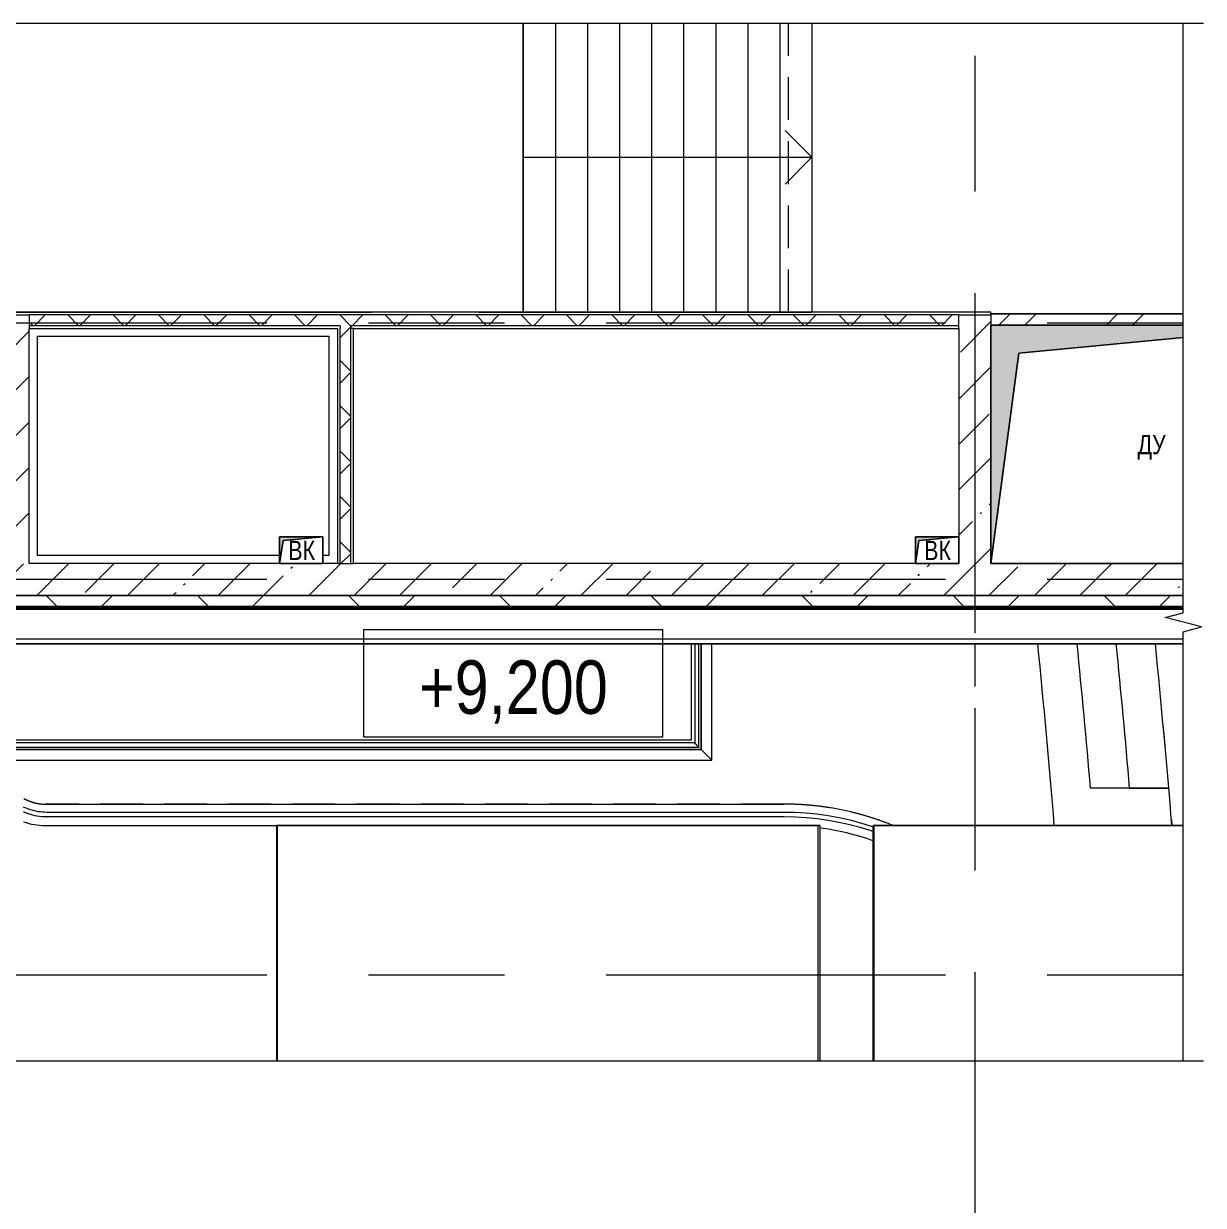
# Model space of a CAD drawing. Header units: millimetres. Extents: x 48966 to 294585, y -43515 to 30344.
# Drawn here: x 283546 to 294585, y 264 to 11317 of the extents above; entities that cross this region are included whole.
import ezdxf

# ---------------------------------------------------------------- set-up
doc = ezdxf.new("R2010")
doc.units = ezdxf.units.MM
doc.linetypes.add('IMPORT-01 Штриховая _2 мм_', pattern=[600, 400, -200])
doc.linetypes.add('Осевые', pattern=[6350, 1270, -952.5, 3175, -952.5])
for name, color, linetype, lineweight in [('_Разделитель помещений_', 7, 'IMPORT-01 Штриховая _2 мм_', 9), ('Высотные отметки', 7, 'Continuous', 9), ('Контуры', 7, 'Continuous', 9), ('Линии подступенков-1', 7, 'Continuous', 9), ('Линии свеса', 7, 'Continuous', 9), ('Мебель', 7, 'Continuous', 9), ('Обобщенные модели', 7, 'Continuous', 9), ('Общие ребра', 7, 'Continuous', 9), ('Ограждение', 7, 'Continuous', 9), ('Оси-2', 7, 'Осевые', 9), ('Перекрытия', 7, 'Continuous', 9), ('Поручни', 7, 'Continuous', 9), ('Стены', 7, 'Continuous', 9), ('Стены-1', 7, 'Continuous', 18), ('Стрелки вверх', 7, 'Continuous', 9), ('Типовые аннотации', 7, 'Continuous', 9), ('Штриховка разреза-1', 7, 'Continuous', 9), ('Элементы узлов', 7, 'Continuous', 9), ('Элементы узлов-1', 7, 'Continuous', 5)]:
    doc.layers.add(name, color=color, linetype=linetype, lineweight=lineweight)
doc.layers.add('Обобщенные модели-2', color=7, linetype='Continuous', lineweight=9, true_color=0xffbc79)
doc.styles.add('Arial', font='Arial.ttf', dxfattribs={"width": 0.8, "height": 180})
doc.styles.add('Arial Narrow', font='Arial Narrow.ttf', dxfattribs={"height": 500})
pattern_1 = [(45, (169515.5, 0), (-212.132, 212.132), []), (135, (169515.5, 0), (-212.132, -212.132), [])]
pattern_2 = [(45, (169515.5, 0), (-424.264, 424.264), [600, -100, 20, -100]), (45, (169515.5, 424), (-424.264, 424.264), [])]

# ---------------------------------------------------------------- blocks, each defined once
blk = doc.blocks.new('170_ОтверстиеПрямоугольноеВертикальное - 170_ОтверстиеПрямоугольноеВертикальное-5689254-План 4-го этажа на отм_ _10_050')
at = {"layer": 'Обобщенные модели'}
for p, q in [((-1500, -1115), (-1500, 1115)), ((-1500, 1115), (300, 1115)), ((300, -1115), (-1500, -1115))]:
    blk.add_line(p, q, dxfattribs=at)
blk = doc.blocks.new('170_ОтверстиеПрямоугольноеВертикальное - 170_ОтверстиеПрямоугольноеВертикальное-5689282-План 4-го этажа на отм_ _10_050')
at = {"layer": 'Обобщенные модели'}
for p, q in [((-203, -125), (-203, 125)), ((-203, 125), (203, 125)), ((203, 125), (203, -125)), ((203, -125), (-203, -125))]:
    blk.add_line(p, q, dxfattribs=at)
blk = doc.blocks.new('170_ОтверстиеПрямоугольноеВертикальное - 170_ОтверстиеПрямоугольноеВертикальное-5689284-План 4-го этажа на отм_ _10_050')
at = {"layer": 'Обобщенные модели'}
for p, q in [((-203, -125), (-203, 125)), ((-203, 125), (203, 125)), ((203, 125), (203, -125)), ((203, -125), (-203, -125))]:
    blk.add_line(p, q, dxfattribs=at)
blk = doc.blocks.new('Зрительские места_балкон1 - Зрительские места_балкон1-6286681-План 4-го этажа на отм_ _10_050')
at = {"layer": 'Мебель'}
for p, q in [((-4037, -1800), (-4768, -1800)), ((-4402, -1800), (-4768, -1800)), ((-4402, -1800), (-4037, -1800)), ((-4011, -2095), (-4006, -2150))]:
    blk.add_line(p, q, dxfattribs=at)
for centre, start, end in [((-96775, -9650), 4.67735, 5.74016), ((-96407, -9650), 4.89611, 5.74014), ((-96407, -9650), 4.89611, 5.74014), ((-96041, -9650), 4.89611, 5.74014), ((-96041, -9650), 4.89611, 5.74014), ((-95675, -9650), 4.67735, 5.74016), ((-95675, -9650), 5.09888, 5.26761)]:
    blk.add_arc(centre, 91975, start, end, dxfattribs=at)
blk = doc.blocks.new('Базовая стена _ Внутренние - обшивка ложи А - ___-6287467-План 4-го этажа на отм_ _10_050')
at = {"layer": 'Стены'}
for p, q in [((112395, 4527), (120372, 4527)), ((112395, 4427), (120472, 4427)), ((120372, 4527), (112529, 4527))]:
    blk.add_line(p, q, dxfattribs=at)
at = {"layer": 'Стены', "flags": 128}
blk.add_lwpolyline([(120372, 4527), (120407, 4491), (120435, 4463), (120456, 4443), (120468, 4431), (120472, 4427), (120468, 4431), (120456, 4443), (120435, 4463), (120407, 4491), (120372, 4527)], dxfattribs=at)
blk = doc.blocks.new('Базовая стена _ Внутренние - обшивка ложи А - ___-6287469-План 4-го этажа на отм_ _10_050')
at = {"layer": 'Стены'}
for p, q in [((120372, 4527), (120372, 5516)), ((120372, 5516), (120372, 4527)), ((120472, 4427), (120472, 5516))]:
    blk.add_line(p, q, dxfattribs=at)
at = {"layer": 'Стены', "flags": 128}
blk.add_lwpolyline([(120372, 4527), (120407, 4491), (120435, 4463), (120456, 4443), (120468, 4431), (120472, 4427), (120468, 4431), (120456, 4443), (120435, 4463), (120407, 4491), (120372, 4527)], dxfattribs=at)
blk = doc.blocks.new('Ограждение - Ограждение-6394249-План 4-го этажа на отм_ _10_050')
at = {"layer": 'Поручни'}
for p, q in [((121147, 3940), (114247, 3940)), ((114247, 3900), (121147, 3900))]:
    blk.add_line(p, q, dxfattribs=at)
at = {"layer": 'Поручни', "flags": 128}
for points in [[(113715, 4427), (113715, 4411), (113716, 4390), (113718, 4368), (113721, 4347), (113722, 4344)], [(113761, 4353), (113759, 4368), (113757, 4388), (113755, 4407), (113755, 4427)], [(114247, 3940), (114227, 3941), (114207, 3942), (114188, 3944), (114168, 3946), (114149, 3950), (114130, 3954), (114111, 3959), (114092, 3965), (114073, 3972), (114055, 3979), (114037, 3987), (114030, 3990)], [(114030, 3946), (114034, 3944), (114054, 3936), (114074, 3929), (114094, 3922), (114115, 3917), (114135, 3912), (114156, 3908), (114177, 3905), (114198, 3902), (114220, 3901), (114241, 3900), (114247, 3900)], [(121981, 3804), (121966, 3809), (121865, 3840), (121764, 3866), (121661, 3889), (121558, 3908), (121454, 3922), (121350, 3932), (121245, 3938), (121147, 3940)], [(121147, 3900), (121250, 3898), (121353, 3892), (121456, 3882), (121558, 3867), (121660, 3849), (121761, 3826), (121860, 3800), (121959, 3769), (121981, 3761)]]:
    blk.add_lwpolyline(points, dxfattribs=at)
blk = doc.blocks.new('Ограждение - Ограждение-6395890-План 4-го этажа на отм_ _10_050')
at = {"layer": 'Поручни'}
for p, q in [((120347, 5967), (120312, 5967)), ((120312, 5967), (120347, 5967)), ((120310, 5516), (120310, 4589)), ((120350, 4549), (120350, 5516)), ((120310, 4589), (112472, 4589)), ((112472, 4549), (112472, 4589)), ((112472, 4586), (112472, 4565)), ((112472, 4564), (112472, 4552)), ((112472, 4549), (120350, 4549))]:
    blk.add_line(p, q, dxfattribs=at)
for points, knots in [([(120310, 4589), (120310, 4589), (120310, 4589), (120311, 4588), (120312, 4586), (120313, 4585), (120315, 4584), (120316, 4583), (120317, 4581), (120319, 4580), (120321, 4578), (120322, 4577), (120323, 4576), (120324, 4574), (120326, 4573), (120327, 4572), (120328, 4570), (120330, 4569), (120331, 4568), (120332, 4567), (120334, 4565), (120335, 4564), (120336, 4563), (120337, 4561), (120338, 4560), (120340, 4559), (120341, 4558), (120342, 4557), (120343, 4555), (120345, 4554), (120346, 4553), (120347, 4552), (120348, 4551), (120349, 4549), (120350, 4549), (120350, 4549)], [0, 0, 0, 0, 0.083333, 0.125, 0.166667, 0.208333, 0.229167, 0.25, 0.291667, 0.333333, 0.354167, 0.375, 0.395833, 0.416667, 0.4375, 0.458333, 0.479167, 0.5, 0.520833, 0.541667, 0.5625, 0.583333, 0.604167, 0.625, 0.645833, 0.666667, 0.6875, 0.708333, 0.75, 0.770833, 0.791667, 0.833333, 0.875, 0.916667, 1, 1, 1, 1]), ([(120334, 4565), (120334, 4565), (120333, 4566), (120332, 4567), (120331, 4568), (120330, 4569), (120328, 4570), (120327, 4572), (120326, 4573), (120324, 4574), (120323, 4576), (120322, 4577), (120321, 4578), (120320, 4579), (120319, 4580), (120317, 4582), (120316, 4583), (120315, 4584), (120313, 4585), (120313, 4586), (120312, 4586)], [0.4341587, 0.4341587, 0.4341587, 0.4341587, 0.4375, 0.4583333, 0.4791667, 0.5, 0.5208333, 0.5416667, 0.5625, 0.5833333, 0.6041667, 0.625, 0.6458333, 0.6666667, 0.6875, 0.7083333, 0.75, 0.7708333, 0.7916667, 0.8333333, 0.8333333, 0.8333333, 0.8333333]), ([(120347, 4552), (120347, 4552), (120346, 4553), (120345, 4554), (120343, 4555), (120342, 4557), (120340, 4559), (120338, 4560), (120337, 4561), (120336, 4563), (120335, 4564), (120335, 4564)], [0.1666667, 0.1666667, 0.1666667, 0.1666667, 0.2083333, 0.2291667, 0.25, 0.2916667, 0.3333333, 0.3541667, 0.375, 0.3958333, 0.4166667, 0.4166667, 0.4166667, 0.4166667])]:
    blk.add_open_spline(points, degree=3, knots=knots, dxfattribs=at)
blk = doc.blocks.new('Рефлектор_2 - Рефлектор_2-6393335-План 4-го этажа на отм_ _10_050')
at = {"layer": 'Мебель'}
for p, q in [((-11262, 0), (-11269, 0)), ((-6202, 0), (-11262, 0)), ((-11269, 0), (-11269, -2200)), ((-11269, 0), (-6186, 0)), ((-11262, 0), (-11262, -2200)), ((-6202, -2200), (-6202, 0)), ((-6186, 0), (-6202, 0)), ((-6186, 0), (-6186, -2200)), ((-5686, -2200), (-5686, 0)), ((-5686, 0), (-2785, 0)), ((-5679, 0), (-5686, 0)), ((-2785, 0), (-5679, 0)), ((-5679, 0), (-5679, -2200))]:
    blk.add_line(p, q, dxfattribs=at)
blk = doc.blocks.new('Линия разрыва1 - М 200-6492701-План 4-го этажа на отм_ _10_050')
at = {"layer": 'Элементы узлов'}
for p, q in [((45, 172), (-44, -170)), ((90, 0), (45, 172)), ((-88, 0), (-5598, 0)), ((-44, -170), (-88, 0)), ((4102, 0), (90, 0))]:
    blk.add_line(p, q, dxfattribs=at)
blk = doc.blocks.new('Линия разрыва1 - М 200-6492712-План 4-го этажа на отм_ _10_050')
at = {"layer": 'Элементы узлов'}
blk.add_line((12131, 0), (90, 0), dxfattribs=at)
blk = doc.blocks.new('Линия разрыва1 - М 200-6492713-План 4-го этажа на отм_ _10_050')
at = {"layer": 'Элементы узлов'}
blk.add_line((-88, 0), (-12031, 0), dxfattribs=at)
blk = doc.blocks.new('Высотные отметки - Высотная отметка - Рамка_14мм длина-4459141-План 4-го этажа на отм_ _10_050')
at = {"layer": 'Высотные отметки'}
for p, q in [((7, 5), (-7, 5)), ((-7, 5), (-7, 0)), ((7, 0), (7, 5)), ((-7, 0), (7, 0))]:
    blk.add_line(p, q, dxfattribs=at)

msp = doc.modelspace()

# ---------------------------------------------------------------- hatches: boundary and pattern name
at = {"layer": 'Штриховка разреза-1'}
h = msp.add_hatch(dxfattribs=at)
h.set_pattern_fill('FP_4', color=256, style=0, pattern_type=2)
h.set_pattern_definition(pattern_2)
h.paths.add_polyline_path([(283397.1, 6267.1), (283597.1, 6267.1), (283597.1, 8592.1), (283397.1, 8592.1), (283397.1, 6269.1)], flags=0)
h = msp.add_hatch(dxfattribs=at)
h.set_pattern_fill('FP_5', color=256, style=0, pattern_type=2)
h.set_pattern_definition(pattern_1)
h.paths.add_polyline_path([(291540.1, 8492.1), (292297.1, 8492.1), (292297.1, 8592.1), (283597.1, 8592.1), (283597.1, 8492.1), (290016.4, 8492.1)], flags=0)
h = msp.add_hatch(dxfattribs=at)
h.set_pattern_fill('FP_4', color=256, style=0, pattern_type=2)
h.set_pattern_definition(pattern_2)
h.paths.add_polyline_path([(292597.1, 6267.1), (292597.1, 8592.1), (292297.1, 8592.1), (292297.1, 6267.1), (292301.9, 6267.1)], flags=0)
h = msp.add_hatch(dxfattribs=at)
h.set_pattern_fill('FP_2', color=256, style=0, pattern_type=2)
h.set_pattern_definition([(45, (169515.5, 0), (-502.8943, 502.8943), []), (45, (169515.5, 762), (-502.8943, 502.8943), [])])
h.paths.add_polyline_path([(292597.1, 8497.1), (294397.1, 8497.1), (294397.1, 8602.1), (292599.1, 8602.1), (292597.1, 8592.1)], flags=0)
h = msp.add_hatch(dxfattribs=at)
h.set_pattern_fill('FP_5', color=256, style=0, pattern_type=2)
h.set_pattern_definition(pattern_1)
h.paths.add_polyline_path([(286607.1, 6267.1), (286607.1, 8492.1), (286507.1, 8492.1), (286507.1, 6267.1)], flags=0)
h = msp.add_hatch(dxfattribs=at)
h.set_pattern_fill('FP_4', color=256, style=0, pattern_type=2)
h.set_pattern_definition(pattern_2)
h.paths.add_polyline_path([(275897.1, 5967.1), (276497.1, 5967.1), (276497.1, 6267.1), (275897.1, 6267.1)], flags=0)
h.paths.add_polyline_path([(286969.2, 5967.1), (294397.1, 5967.1), (294397.1, 6267.1), (277397.1, 6267.1), (277397.1, 5967.1), (286207.4, 5967.1)], flags=0)
h = msp.add_hatch(dxfattribs=at)
h.set_pattern_fill('FP_3', color=256, style=0, pattern_type=2)
h.set_pattern_definition([(45, (169515.5, 0), (-707.107, 707.107), []), (135, (169515.5, 0), (-707.107, -707.107), [])])
h.paths.add_polyline_path([(283160.2, 5867.1), (294397.1, 5868.2), (294397.1, 5967.1), (277397.1, 5967.1), (277397.1, 5867.1), (282779.3, 5867.1)], flags=0)
h.paths.add_polyline_path([(273997.1, 5867.1), (274547.1, 5867.1), (274547.1, 5967.1), (273997.1, 5967.1)], flags=0)
h.paths.add_polyline_path([(275447.1, 5867.1), (276497.1, 5867.1), (276497.1, 5967.1), (275447.1, 5967.1)], flags=0)
at = {"layer": 'Элементы узлов-1'}
for points in [[(292597.1, 6267.1), (292858.6, 8235.6), (294397.1, 8382.5), (294397.1, 8497.1), (292597.1, 8497.1), (292597.1, 6467.6)], [(285941.5, 6267.1), (285974.3, 6484.2), (286347.3, 6517), (285941.5, 6517), (285941.5, 6467.6)], [(291891.5, 6267.1), (291924.3, 6484.2), (292297.1, 6517), (291891.5, 6517), (291891.5, 6467.6)]]:
    msp.add_hatch(color=256, dxfattribs=at).paths.add_polyline_path(points, flags=0)

# ---------------------------------------------------------------- linework, layer by layer
at = {"layer": '_Разделитель помещений_'}
for p, q in [((290702.1, 8617.1), (290702.1, 11317.1)), ((292447.1, 5516.1), (292447.1, 3817.1)), ((290662.1, 4017.1), (283747.1, 4017.1))]:
    msp.add_line(p, q, dxfattribs=at)
for centre, radius, start, end in [((283747.1, 4417.1), 400, 240, 270), ((290662.1, 1317.1), 2700, 68.0038, 90)]:
    msp.add_arc(centre, radius, start, end, dxfattribs=at)
at = {"layer": 'Контуры'}
for p, q in [((288222.1, 11317.1), (288222.1, 8617.1)), ((290922.1, 11317.1), (290922.1, 8617.1)), ((288222.1, 8617.1), (290922.1, 8617.1))]:
    msp.add_line(p, q, dxfattribs=at)
at = {"layer": 'Линии подступенков-1'}
for p, q in [((288222.1, 11317.1), (288222.1, 8617.1)), ((288522.1, 11317.1), (288522.1, 8617.1)), ((288822.1, 11317.1), (288822.1, 8617.1)), ((289122.1, 11317.1), (289122.1, 8617.1)), ((289422.1, 11317.1), (289422.1, 8617.1)), ((289722.1, 11317.1), (289722.1, 8617.1)), ((290022.1, 11317.1), (290022.1, 8617.1)), ((290322.1, 11317.1), (290322.1, 8617.1)), ((290622.1, 11317.1), (290622.1, 8617.1))]:
    msp.add_line(p, q, dxfattribs=at)
at = {"layer": 'Линии свеса'}
for p, q in [((288522.1, 11317.1), (288522.1, 8617.1)), ((288822.1, 11317.1), (288822.1, 8617.1)), ((289122.1, 11317.1), (289122.1, 8617.1)), ((289422.1, 11317.1), (289422.1, 8617.1)), ((289722.1, 11317.1), (289722.1, 8617.1)), ((290022.1, 11317.1), (290022.1, 8617.1)), ((290322.1, 11317.1), (290322.1, 8617.1)), ((290622.1, 11317.1), (290622.1, 8617.1))]:
    msp.add_line(p, q, dxfattribs=at)
at = {"layer": 'Обобщенные модели-2'}
for p, q in [((294397.1, 8497.1), (292597.1, 8497.1)), ((292597.1, 8497.1), (292597.1, 6267.1)), ((286347.3, 6517), (285941.5, 6517)), ((285941.5, 6517), (285941.5, 6267.1)), ((286347.3, 6267.1), (286347.3, 6517)), ((292297.1, 6517), (291891.5, 6517)), ((291891.5, 6517), (291891.5, 6267.1)), ((292297.1, 6267.1), (292297.1, 6517)), ((285941.5, 6267.1), (286347.3, 6267.1)), ((291891.5, 6267.1), (292297.1, 6267.1)), ((292597.1, 6267.1), (294397.1, 6267.1))]:
    msp.add_line(p, q, dxfattribs=at)
at = {"layer": 'Общие ребра'}
for p, q in [((283597.1, 8617.1), (283397.1, 8617.1)), ((283397.1, 8592.1), (283597.1, 8592.1)), ((291002.1, 8617.1), (283597.1, 8617.1)), ((292297.1, 8592.1), (283597.1, 8592.1)), ((283597.1, 8592.1), (283597.1, 8492.1)), ((292597.1, 8617.1), (292297.1, 8617.1)), ((292297.1, 8592.1), (292597.1, 8592.1)), ((292297.1, 8492.1), (292297.1, 8592.1)), ((292597.1, 8592.1), (292597.1, 8602.1)), ((292597.1, 8602.1), (292597.1, 8592.1)), ((292597.1, 8592.1), (292597.1, 8482.1)), ((294397.1, 8602.1), (292599.1, 8602.1)), ((286507.1, 8492.1), (283597.1, 8492.1)), ((283597.1, 8492.1), (283597.1, 8467.1)), ((286507.1, 8492.1), (286507.1, 8467.1)), ((286507.1, 6267.1), (286507.1, 8467.1)), ((292297.1, 8492.1), (286607.1, 8492.1)), ((286607.1, 8492.1), (286607.1, 8467.1)), ((286632.1, 8467.1), (286607.1, 8467.1)), ((286607.1, 6267.1), (286607.1, 8467.1)), ((292297.1, 8467.1), (292297.1, 8492.1)), ((286482.1, 6267.1), (286507.1, 6267.1)), ((286507.1, 6267.1), (286607.1, 6267.1)), ((286607.1, 6267.1), (286632.1, 6267.1)), ((277397.1, 5967.1), (294397.1, 5967.1)), ((294397.1, 5967.1), (277397.1, 5967.1)), ((277397.1, 5867.1), (294397.1, 5867.1)), ((277397.1, 5855.1), (294397.1, 5855.1)), ((277397.1, 5843.1), (294397.1, 5843.1)), ((277397.1, 5841.1), (294397.1, 5841.1)), ((277397.1, 5563.1), (294397.1, 5563.1)), ((277397.1, 5518.1), (294397.1, 5518.1))]:
    msp.add_line(p, q, dxfattribs=at)
at = {"layer": 'Оси-2'}
for p, q in [((292447.1, 11017.1), (292447.1, -13042.2)), ((294394.6, 8517.1), (268100.1, 8517.1)), ((294394.6, 6117.1), (268100.1, 6117.1)), ((294394.6, 2417.1), (268100.1, 2417.1))]:
    msp.add_line(p, q, dxfattribs=at)
at = {"layer": 'Перекрытия'}
for p, q in [((288222.1, 8617.1), (288222.1, 11317.1)), ((280047.1, 8617.1), (286802.1, 8617.1)), ((287802.1, 8617.1), (288222.1, 8617.1)), ((290922.5, 8617.1), (288677.1, 8617.1)), ((292597.1, 8602.1), (294397.1, 8602.1)), ((286802.1, 8467.1), (287802.1, 8467.1)), ((293957.1, 6267.1), (292597.1, 6267.1)), ((289797.1, 5967.1), (283249.4, 5967.1)), ((294089.5, 5967.1), (283249.4, 5967.1)), ((289797.1, 4617.1), (289797.1, 5516.1)), ((282022.2, 4617.1), (289797.1, 4617.1)), ((283747.1, 4017.1), (290662.1, 4017.1)), ((283747.1, 3817.1), (290662.1, 3817.1))]:
    msp.add_line(p, q, dxfattribs=at)
for centre, radius, start, end in [((283747.1, 4417.1), 400, 240, 270), ((290662.1, 1317.1), 2700, 67.84444, 90), ((283747.1, 4417.1), 600, 250.3251, 270), ((290662.1, 1317.1), 2500, 70.49769, 82.31839)]:
    msp.add_arc(centre, radius, start, end, dxfattribs=at)
at = {"layer": 'Стены'}
for p, q in [((283597.1, 6267.1), (283597.1, 8467.1)), ((283597.1, 8467.1), (283674.1, 8467.1)), ((283674.1, 8467.1), (286405.1, 8467.1)), ((286405.1, 8467.1), (286482.1, 8467.1)), ((286482.1, 8467.1), (286482.1, 6344.1)), ((283674.1, 8390.1), (283674.1, 6344.1)), ((286405.1, 8390.1), (283674.1, 8390.1)), ((286405.1, 6344.1), (286405.1, 8390.1)), ((283674.1, 6344.1), (285941.5, 6344.1)), ((286347.3, 6344.1), (286405.1, 6344.1)), ((286482.1, 6344.1), (286482.1, 6267.1)), ((283674.1, 6267.1), (283597.1, 6267.1)), ((286482.1, 6267.1), (283674.1, 6267.1)), ((283249.4, 5967.1), (289887.1, 5967.1)), ((289887.1, 5967.1), (289797.1, 5967.1)), ((289797.1, 4617.1), (289797.1, 5516.1)), ((289887.1, 5516.1), (289887.1, 4617.1)), ((282279, 4617.1), (289797.1, 4617.1)), ((289887.1, 4527.1), (289887.1, 4617.1)), ((289887.1, 4527.1), (281910.9, 4527.1))]:
    msp.add_line(p, q, dxfattribs=at)
at = {"layer": 'Стены-1'}
for p, q in [((292297.1, 8617.1), (291002.1, 8617.1)), ((292597.1, 8617.1), (292297.1, 8617.1)), ((292597.1, 8602.1), (292597.1, 8617.1)), ((292597.1, 8602.1), (292597.1, 8617.1)), ((292599.1, 8602.1), (292597.1, 8602.1)), ((283597.1, 8467.1), (286482.1, 8467.1)), ((283597.1, 6267.1), (283597.1, 8467.1)), ((286482.1, 8467.1), (286482.1, 6267.1)), ((286632.1, 8467.1), (292297.1, 8467.1)), ((286632.1, 6267.1), (286632.1, 8467.1)), ((292297.1, 8467.1), (292297.1, 6267.1)), ((292597.1, 6267.1), (292597.1, 8482.1)), ((286482.1, 6267.1), (283597.1, 6267.1)), ((292297.1, 6267.1), (286632.1, 6267.1)), ((294397.1, 6267.1), (292597.1, 6267.1)), ((277397.1, 5516.1), (294397.1, 5516.1))]:
    msp.add_line(p, q, dxfattribs=at)
at = {"layer": 'Стрелки вверх'}
for p, q in [((290922.1, 10067.1), (290672.1, 10317.1)), ((288222.1, 10067.1), (288522.1, 10067.1)), ((288522.1, 10067.1), (288822.1, 10067.1)), ((288822.1, 10067.1), (289122.1, 10067.1)), ((289122.1, 10067.1), (289422.1, 10067.1)), ((289422.1, 10067.1), (289722.1, 10067.1)), ((289722.1, 10067.1), (290022.1, 10067.1)), ((290022.1, 10067.1), (290322.1, 10067.1)), ((290322.1, 10067.1), (290622.1, 10067.1)), ((290622.1, 10067.1), (290922.1, 10067.1)), ((290922.1, 10067.1), (290672.1, 9817.1))]:
    msp.add_line(p, q, dxfattribs=at)
at = {"layer": 'Элементы узлов'}
for p, q in [((294397.1, 8497.1), (292597.1, 8497.1)), ((292597.1, 8497.1), (292597.1, 6267.1)), ((294397.1, 8382.5), (292858.6, 8235.6)), ((292858.6, 8235.6), (294397.1, 8382.5)), ((292858.6, 8235.6), (292597.1, 6267.1)), ((292597.1, 6267.1), (292858.6, 8235.6)), ((286347.3, 6517), (285941.5, 6517)), ((285941.5, 6517), (285941.5, 6267.1)), ((285974.3, 6484.2), (285941.5, 6267.1)), ((285941.5, 6267.1), (285974.3, 6484.2)), ((286347.3, 6517), (285974.3, 6484.2)), ((285974.3, 6484.2), (286347.3, 6517)), ((286347.3, 6267.1), (286347.3, 6517)), ((292297.1, 6517), (291891.5, 6517)), ((291891.5, 6517), (291891.5, 6267.1)), ((291924.3, 6484.2), (291891.5, 6267.1)), ((291891.5, 6267.1), (291924.3, 6484.2)), ((292297.1, 6517), (291924.3, 6484.2)), ((291924.3, 6484.2), (292297.1, 6517)), ((292297.1, 6267.1), (292297.1, 6517)), ((285941.5, 6267.1), (286347.3, 6267.1)), ((291891.5, 6267.1), (292297.1, 6267.1)), ((292597.1, 6267.1), (294397.1, 6267.1))]:
    msp.add_line(p, q, dxfattribs=at)

# ---------------------------------------------------------------- block references
at = {"layer": 'Высотные отметки', "xscale": 199.9999999999999, "yscale": 199.9999999999999, "zscale": 199.9999999999999}
msp.add_blockref('Высотные отметки - Высотная отметка - Рамка_14мм длина-4459141-План 4-го этажа на отм_ _10_050', (288128.1, 4647.1), dxfattribs=at)
at = {"layer": 'Мебель'}
for name, p in [('Зрительские места_балкон1 - Зрительские места_балкон1-6286681-План 4-го этажа на отм_ _10_050', (298297.1, 5967.1)), ('Рефлектор_2 - Рефлектор_2-6393335-План 4-го этажа на отм_ _10_050', (297182.2, 3817.1))]:
    msp.add_blockref(name, p, dxfattribs=at)
at = {"layer": 'Ограждение'}
for name in ['Ограждение - Ограждение-6395890-План 4-го этажа на отм_ _10_050', 'Ограждение - Ограждение-6394249-План 4-го этажа на отм_ _10_050']:
    msp.add_blockref(name, (169515.5, 0), dxfattribs=at)
at = {"layer": 'Стены'}
for name in ['Базовая стена _ Внутренние - обшивка ложи А - ___-6287469-План 4-го этажа на отм_ _10_050', 'Базовая стена _ Внутренние - обшивка ложи А - ___-6287467-План 4-го этажа на отм_ _10_050']:
    msp.add_blockref(name, (169515.5, 0), dxfattribs=at)
at = {"layer": 'Элементы узлов'}
for name, p in [('Линия разрыва1 - М 200-6492712-План 4-го этажа на отм_ _10_050', (282454.6, 11317.1)), ('170_ОтверстиеПрямоугольноеВертикальное - 170_ОтверстиеПрямоугольноеВертикальное-5689254-План 4-го этажа на отм_ _10_050', (294097.1, 7382.1)), ('170_ОтверстиеПрямоугольноеВертикальное - 170_ОтверстиеПрямоугольноеВертикальное-5689282-План 4-го этажа на отм_ _10_050', (286144.4, 6392.1)), ('170_ОтверстиеПрямоугольноеВертикальное - 170_ОтверстиеПрямоугольноеВертикальное-5689284-План 4-го этажа на отм_ _10_050', (292094.3, 6392.1))]:
    msp.add_blockref(name, p, dxfattribs=at)
for name, p, rotation in [('Линия разрыва1 - М 200-6492701-План 4-го этажа на отм_ _10_050', (294397.1, 5719.2), 269.9999999999999), ('Линия разрыва1 - М 200-6492713-План 4-го этажа на отм_ _10_050', (282554.6, 1617.1), 180)]:
    msp.add_blockref(name, p, dxfattribs=dict(at, rotation=rotation))

# ---------------------------------------------------------------- texts
at = {"layer": 'Типовые аннотации', "char_height": 180, "attachment_point": 1, "style": 'Arial'}
for s, insert, width in [('ДУ', (293969.3, 7470.1), 320.675), ('ДУ', (293969.3, 7470.1), 320.675), ('ВК', (286022.2, 6480.1), 307.848), ('ВК', (291972.1, 6480.1), 307.848)]:
    msp.add_mtext(s, dxfattribs=dict(at, insert=insert, width=width))

# ---------------------------------------------------------------- next in the draw order: texts
at = {"layer": 'Высотные отметки', "insert": (287245.4, 5361.4), "char_height": 500, "width": 2118.479, "attachment_point": 1, "line_spacing_factor": 0.974696, "style": 'Arial Narrow', "bg_fill": 3, "box_fill_scale": 1.25, "bg_fill_color": 256, "bg_fill_true_color": 13158600, "bg_fill_transparency": 0}
msp.add_mtext('+9,200', dxfattribs=at)

doc.saveas('drawing.dxf')
